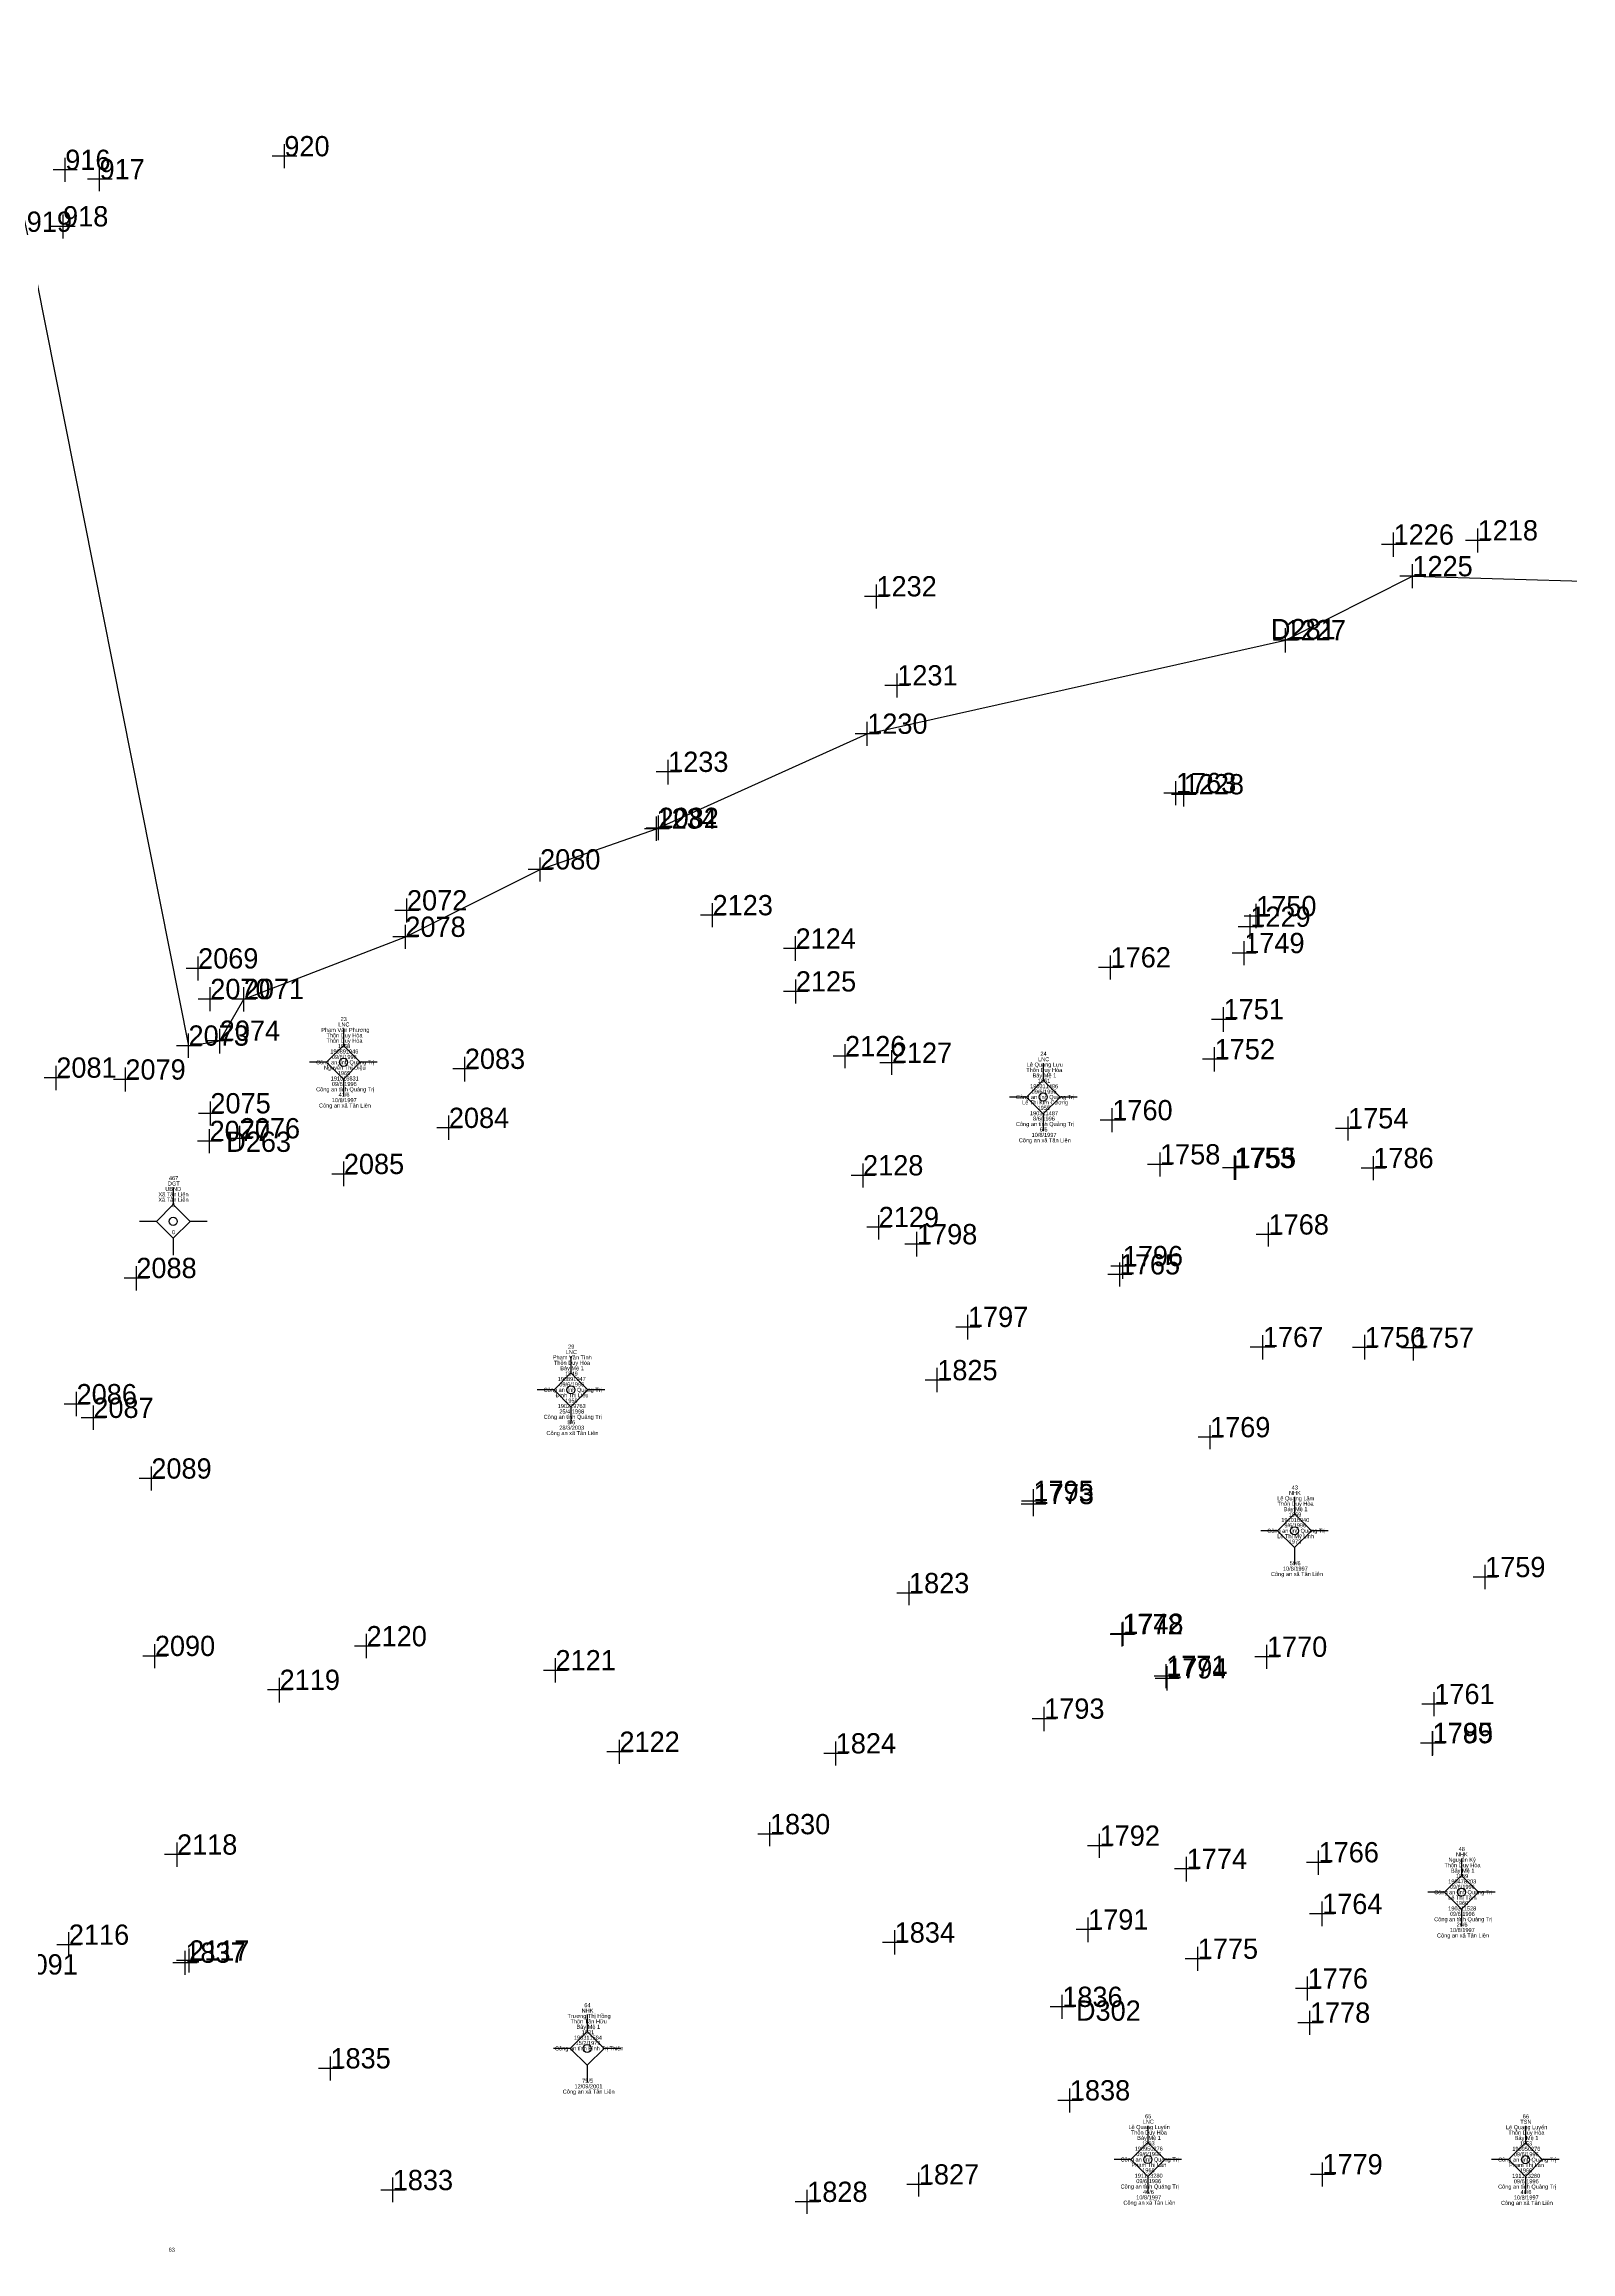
# Model space of a CAD drawing. Extents: x 548949 to 550223, y 1836732 to 1838051.
# Drawn here: x 549608.6 to 549721.5, y 1837865 to 1838028.4 of the extents above; entities that cross this region are included whole.
import ezdxf

# ---------------------------------------------------------------- set-up
doc = ezdxf.new("R2010")
doc.units = 0
for name, color, linetype in [('Level 11', 7, 'Continuous'), ('Level 15', 7, 'Continuous'), ('Level 4', 7, 'Continuous'), ('Level 5', 7, 'Continuous'), ('Level 52', 7, 'Continuous')]:
    doc.layers.add(name, color=color, linetype=linetype)

msp = doc.modelspace()

# ---------------------------------------------------------------- linework, layer by layer
at = {"layer": 'Level 11'}
for p, q in [((549630.73, 1837955.58), (549630.73, 1837954.33)), ((549630.73, 1837954.33), (549629.48, 1837953.08)), ((549631.98, 1837953.08), (549630.73, 1837954.33)), ((549629.48, 1837953.08), (549628.23, 1837953.08)), ((549629.48, 1837953.08), (549630.73, 1837951.83)), ((549630.73, 1837951.83), (549631.98, 1837953.08)), ((549633.23, 1837953.08), (549631.98, 1837953.08)), ((549682.5, 1837953.01), (549682.5, 1837951.76)), ((549630.73, 1837951.83), (549630.73, 1837950.58)), ((549681.25, 1837950.51), (549680, 1837950.51)), ((549682.5, 1837951.76), (549681.25, 1837950.51)), ((549681.25, 1837950.51), (549682.5, 1837949.26)), ((549683.75, 1837950.51), (549682.5, 1837951.76)), ((549682.5, 1837949.26), (549683.75, 1837950.51)), ((549685, 1837950.51), (549683.75, 1837950.51)), ((549682.5, 1837949.26), (549682.5, 1837948.01)), ((549618.14, 1837942.56), (549616.89, 1837941.31)), ((549618.14, 1837943.81), (549618.14, 1837942.56)), ((549619.39, 1837941.31), (549618.14, 1837942.56)), ((549616.89, 1837941.31), (549615.64, 1837941.31)), ((549616.89, 1837941.31), (549618.14, 1837940.06)), ((549618.14, 1837940.06), (549619.39, 1837941.31)), ((549620.64, 1837941.31), (549619.39, 1837941.31)), ((549618.14, 1837940.06), (549618.14, 1837938.81)), ((549647.56, 1837931.34), (549647.56, 1837930.09)), ((549647.56, 1837930.09), (549646.31, 1837928.84)), ((549648.81, 1837928.84), (549647.56, 1837930.09)), ((549646.31, 1837928.84), (549645.06, 1837928.84)), ((549646.31, 1837928.84), (549647.56, 1837927.59)), ((549647.56, 1837927.59), (549648.81, 1837928.84)), ((549647.56, 1837927.59), (549647.56, 1837926.34)), ((549650.06, 1837928.84), (549648.81, 1837928.84)), ((549701.09, 1837919.66), (549699.84, 1837918.41)), ((549701.09, 1837920.91), (549701.09, 1837919.66)), ((549702.34, 1837918.41), (549701.09, 1837919.66)), ((549699.84, 1837918.41), (549698.59, 1837918.41)), ((549699.84, 1837918.41), (549701.09, 1837917.16)), ((549701.09, 1837917.16), (549702.34, 1837918.41)), ((549703.59, 1837918.41), (549702.34, 1837918.41)), ((549701.09, 1837917.16), (549701.09, 1837915.91)), ((549713.44, 1837894.16), (549713.44, 1837892.91)), ((549712.19, 1837891.66), (549710.94, 1837891.66)), ((549713.44, 1837892.91), (549712.19, 1837891.66)), ((549712.19, 1837891.66), (549713.44, 1837890.41)), ((549714.69, 1837891.66), (549713.44, 1837892.91)), ((549713.44, 1837890.41), (549714.69, 1837891.66)), ((549715.94, 1837891.66), (549714.69, 1837891.66)), ((549713.44, 1837890.41), (549713.44, 1837889.16)), ((549648.76, 1837882.6), (549648.76, 1837881.35)), ((549648.76, 1837881.35), (549647.51, 1837880.1)), ((549650.01, 1837880.1), (549648.76, 1837881.35)), ((549647.51, 1837880.1), (549646.26, 1837880.1)), ((549647.51, 1837880.1), (549648.76, 1837878.85)), ((549648.76, 1837878.85), (549650.01, 1837880.1)), ((549648.76, 1837878.85), (549648.76, 1837877.6)), ((549651.26, 1837880.1), (549650.01, 1837880.1)), ((549690.24, 1837874.38), (549690.24, 1837873.13)), ((549718.17, 1837874.37), (549718.17, 1837873.12)), ((549690.24, 1837873.13), (549688.99, 1837871.88)), ((549691.49, 1837871.88), (549690.24, 1837873.13)), ((549718.17, 1837873.12), (549716.92, 1837871.87)), ((549719.42, 1837871.87), (549718.17, 1837873.12)), ((549688.99, 1837871.88), (549687.74, 1837871.88)), ((549688.99, 1837871.88), (549690.24, 1837870.63)), ((549690.24, 1837870.63), (549691.49, 1837871.88)), ((549690.24, 1837870.63), (549690.24, 1837869.38)), ((549692.74, 1837871.88), (549691.49, 1837871.88)), ((549716.92, 1837871.87), (549715.67, 1837871.87)), ((549716.92, 1837871.87), (549718.17, 1837870.62)), ((549718.17, 1837870.62), (549719.42, 1837871.87)), ((549718.17, 1837870.62), (549718.17, 1837869.37)), ((549720.67, 1837871.87), (549719.42, 1837871.87))]:
    msp.add_line(p, q, dxfattribs=at)
for centre in [(549630.73, 1837953.08), (549682.5, 1837950.51), (549618.14, 1837941.31), (549647.56, 1837928.84), (549701.09, 1837918.41), (549713.44, 1837891.66), (549648.76, 1837880.1), (549690.24, 1837871.88), (549718.17, 1837871.87)]:
    msp.add_circle(centre, 0.3, dxfattribs=at)
at = {"layer": 'Level 4'}
for p, q in [((549626.36, 1838019.24), (549626.36, 1838021.02)), ((549611.04, 1838019.12), (549609.26, 1838019.12)), ((549610.15, 1838018.23), (549610.15, 1838020.01)), ((549612.69, 1838017.54), (549612.69, 1838019.36)), ((549627.28, 1838020.13), (549625.47, 1838020.13)), ((549613.62, 1838018.43), (549611.8, 1838018.43)), ((549609.99, 1838014.05), (549609.99, 1838015.83)), ((549610.88, 1838014.94), (549609.06, 1838014.94)), ((549709.31, 1837991.39), (549707.53, 1837991.39)), ((549708.42, 1837990.5), (549708.42, 1837992.28)), ((549715.53, 1837991.7), (549713.75, 1837991.7)), ((549714.64, 1837990.81), (549714.64, 1837992.59)), ((549709.81, 1837988.16), (549709.81, 1837989.94)), ((549670.16, 1837986.67), (549670.16, 1837988.45)), ((549710.7, 1837989.05), (549708.88, 1837989.05)), ((549671.05, 1837987.56), (549669.27, 1837987.56)), ((549700.43, 1837983.42), (549700.43, 1837985.2)), ((549701.32, 1837984.31), (549699.54, 1837984.31)), ((549671.7, 1837980.08), (549671.7, 1837981.86)), ((549672.59, 1837980.97), (549670.78, 1837980.97)), ((549669.48, 1837976.5), (549669.48, 1837978.28)), ((549670.37, 1837977.39), (549668.59, 1837977.39)), ((549654.75, 1837973.64), (549654.75, 1837975.46)), ((549655.64, 1837974.57), (549653.86, 1837974.57)), ((549692.32, 1837972.11), (549692.32, 1837973.89)), ((549692.89, 1837972.02), (549692.89, 1837973.8)), ((549693.21, 1837973), (549691.43, 1837973)), ((549693.78, 1837972.91), (549692, 1837972.91)), ((549654.82, 1837970.37), (549653, 1837970.37)), ((549654.93, 1837970.42), (549653.12, 1837970.42)), ((549653.89, 1837969.48), (549653.89, 1837971.27)), ((549654.04, 1837969.53), (549654.04, 1837971.34)), ((549646.17, 1837967.35), (549644.39, 1837967.35)), ((549645.28, 1837966.46), (549645.28, 1837968.24)), ((549635.43, 1837963.43), (549635.43, 1837965.21)), ((549636.32, 1837964.32), (549634.54, 1837964.32)), ((549658.93, 1837963.96), (549657.15, 1837963.96)), ((549658.04, 1837963.07), (549658.04, 1837964.85)), ((549699.14, 1837963.89), (549697.36, 1837963.89)), ((549697.82, 1837962.22), (549697.82, 1837964.04)), ((549698.25, 1837963), (549698.25, 1837964.82)), ((549636.2, 1837962.36), (549634.38, 1837962.36)), ((549635.31, 1837961.47), (549635.31, 1837963.25)), ((549664.18, 1837960.6), (549664.18, 1837962.42)), ((549698.72, 1837963.11), (549696.93, 1837963.11)), ((549697.37, 1837960.27), (549697.37, 1837962.05)), ((549619.98, 1837959.13), (549619.98, 1837960.91)), ((549665.07, 1837961.49), (549663.29, 1837961.49)), ((549687.48, 1837959.21), (549687.48, 1837960.99)), ((549698.26, 1837961.16), (549696.48, 1837961.16)), ((549620.87, 1837960.02), (549619.09, 1837960.02)), ((549620.88, 1837956.87), (549620.88, 1837958.65)), ((549623.36, 1837956.84), (549623.36, 1837958.65)), ((549664.2, 1837957.43), (549664.2, 1837959.21)), ((549688.37, 1837960.1), (549686.59, 1837960.1)), ((549621.77, 1837957.76), (549619.99, 1837957.76)), ((549624.25, 1837957.76), (549622.47, 1837957.76)), ((549665.09, 1837958.32), (549663.28, 1837958.32)), ((549695.84, 1837955.34), (549695.84, 1837957.15)), ((549621.58, 1837953.74), (549621.58, 1837955.56)), ((549696.76, 1837956.26), (549694.95, 1837956.26)), ((549620.2, 1837954.31), (549618.38, 1837954.31)), ((549619.27, 1837953.42), (549619.27, 1837955.2)), ((549622.47, 1837954.67), (549620.66, 1837954.67)), ((549667.84, 1837952.64), (549667.84, 1837954.42)), ((549671.3, 1837952.15), (549671.3, 1837953.97)), ((549695.18, 1837952.41), (549695.18, 1837954.19)), ((549609.49, 1837951.02), (549609.49, 1837952.83)), ((549614.6, 1837950.91), (549614.6, 1837952.69)), ((549640.6, 1837952.59), (549638.82, 1837952.59)), ((549639.71, 1837951.66), (549639.71, 1837953.48)), ((549668.73, 1837953.53), (549666.95, 1837953.53)), ((549672.19, 1837953.04), (549670.41, 1837953.04)), ((549696.1, 1837953.3), (549694.29, 1837953.3)), ((549610.38, 1837951.94), (549608.6, 1837951.94)), ((549615.49, 1837951.8), (549613.71, 1837951.8)), ((549621.78, 1837949.3), (549620, 1837949.3)), ((549620.89, 1837948.41), (549620.89, 1837950.19)), ((549638.53, 1837947.33), (549638.53, 1837949.14)), ((549688.54, 1837948.79), (549686.72, 1837948.79)), ((549687.61, 1837947.9), (549687.61, 1837949.68)), ((549705.05, 1837947.3), (549705.05, 1837949.08)), ((549621.72, 1837947.25), (549619.94, 1837947.25)), ((549620.83, 1837946.36), (549620.83, 1837948.14)), ((549623.95, 1837947.45), (549622.17, 1837947.45)), ((549623.06, 1837946.56), (549623.06, 1837948.38)), ((549639.43, 1837948.22), (549637.64, 1837948.22)), ((549705.94, 1837948.19), (549704.12, 1837948.19)), ((549630.76, 1837943.92), (549630.76, 1837945.74)), ((549669.17, 1837943.82), (549669.17, 1837945.6)), ((549692.03, 1837945.52), (549690.22, 1837945.52)), ((549691.14, 1837944.63), (549691.14, 1837946.41)), ((549696.64, 1837944.37), (549696.64, 1837946.18)), ((549696.74, 1837944.37), (549696.74, 1837946.15)), ((549706.92, 1837944.36), (549706.92, 1837946.14)), ((549631.69, 1837944.81), (549629.87, 1837944.81)), ((549670.06, 1837944.71), (549668.28, 1837944.71)), ((549697.53, 1837945.26), (549695.75, 1837945.26)), ((549697.63, 1837945.26), (549695.85, 1837945.26)), ((549707.81, 1837945.25), (549706.03, 1837945.25)), ((549671.22, 1837940.88), (549669.44, 1837940.88)), ((549670.33, 1837939.96), (549670.33, 1837941.77)), ((549699.17, 1837939.44), (549699.17, 1837941.22)), ((549674.05, 1837939.61), (549672.27, 1837939.61)), ((549673.16, 1837938.72), (549673.16, 1837940.54)), ((549700.06, 1837940.33), (549698.24, 1837940.33)), ((549615.41, 1837936.18), (549615.41, 1837938)), ((549689.05, 1837937.38), (549687.27, 1837937.38)), ((549689.27, 1837937.99), (549687.49, 1837937.99)), ((549688.16, 1837936.49), (549688.16, 1837938.27)), ((549688.38, 1837937.06), (549688.38, 1837938.88)), ((549616.3, 1837937.11), (549614.52, 1837937.11)), ((549676.93, 1837932.56), (549676.93, 1837934.38)), ((549677.82, 1837933.49), (549676.04, 1837933.49)), ((549698.75, 1837931.08), (549698.75, 1837932.89)), ((549706.28, 1837931.09), (549706.28, 1837932.9)), ((549709.9, 1837931.02), (549709.9, 1837932.84)), ((549699.64, 1837932), (549697.82, 1837932)), ((549707.17, 1837931.98), (549705.39, 1837931.98)), ((549710.79, 1837931.95), (549709.01, 1837931.95)), ((549675.55, 1837929.55), (549673.77, 1837929.55)), ((549674.66, 1837928.66), (549674.66, 1837930.48)), ((549611.88, 1837927.77), (549610.06, 1837927.77)), ((549610.99, 1837926.88), (549610.99, 1837928.7)), ((549612.23, 1837925.87), (549612.23, 1837927.68)), ((549613.12, 1837926.76), (549611.34, 1837926.76)), ((549694.84, 1837924.44), (549694.84, 1837926.22)), ((549695.73, 1837925.33), (549693.95, 1837925.33)), ((549616.52, 1837921.38), (549616.52, 1837923.16)), ((549617.41, 1837922.27), (549615.63, 1837922.27)), ((549681.77, 1837919.72), (549681.77, 1837921.5)), ((549681.79, 1837919.49), (549681.79, 1837921.3)), ((549682.68, 1837920.38), (549680.86, 1837920.38)), ((549682.66, 1837920.61), (549680.88, 1837920.61)), ((549672.57, 1837912.9), (549672.57, 1837914.68)), ((549716.08, 1837914.98), (549714.3, 1837914.98)), ((549715.19, 1837914.09), (549715.19, 1837915.9)), ((549673.46, 1837913.79), (549671.68, 1837913.79)), ((549688.35, 1837909.85), (549688.35, 1837911.63)), ((549688.41, 1837909.89), (549688.41, 1837911.67)), ((549616.78, 1837908.25), (549616.78, 1837910.03)), ((549633.33, 1837909.86), (549631.55, 1837909.86)), ((549632.44, 1837908.97), (549632.44, 1837910.78)), ((549689.24, 1837910.74), (549687.46, 1837910.74)), ((549689.3, 1837910.78), (549687.48, 1837910.78)), ((549699.05, 1837908.19), (549699.05, 1837909.97)), ((549617.67, 1837909.14), (549615.89, 1837909.14)), ((549647.31, 1837908.08), (549645.53, 1837908.08)), ((549646.42, 1837907.19), (549646.42, 1837908.97)), ((549691.59, 1837906.77), (549691.59, 1837908.55)), ((549691.66, 1837906.59), (549691.66, 1837908.4)), ((549699.94, 1837909.08), (549698.16, 1837909.08)), ((549626.9, 1837906.63), (549625.12, 1837906.63)), ((549626.01, 1837905.7), (549626.01, 1837907.52)), ((549692.48, 1837907.66), (549690.7, 1837907.66)), ((549692.55, 1837907.48), (549690.77, 1837907.48)), ((549711.43, 1837904.69), (549711.43, 1837906.47)), ((549682.57, 1837903.58), (549682.57, 1837905.39)), ((549712.32, 1837905.58), (549710.5, 1837905.58)), ((549683.46, 1837904.5), (549681.68, 1837904.5)), ((549711.3, 1837901.76), (549711.3, 1837903.57)), ((549711.31, 1837901.81), (549711.31, 1837903.59)), ((549652.04, 1837902.05), (549650.22, 1837902.05)), ((549651.15, 1837901.16), (549651.15, 1837902.94)), ((549668.04, 1837901.93), (549666.26, 1837901.93)), ((549667.15, 1837901.04), (549667.15, 1837902.82)), ((549712.22, 1837902.68), (549710.41, 1837902.68)), ((549712.2, 1837902.7), (549710.42, 1837902.7)), ((549662.28, 1837895.06), (549662.28, 1837896.84)), ((549618.42, 1837893.55), (549618.42, 1837895.33)), ((549663.17, 1837895.95), (549661.39, 1837895.95)), ((549687.6, 1837895.1), (549685.78, 1837895.1)), ((549686.67, 1837894.21), (549686.67, 1837895.99)), ((549619.31, 1837894.44), (549617.5, 1837894.44)), ((549694, 1837893.38), (549692.22, 1837893.38)), ((549693.11, 1837892.46), (549693.11, 1837894.27)), ((549703.76, 1837893.87), (549701.98, 1837893.87)), ((549702.87, 1837892.94), (549702.87, 1837894.76)), ((549704.02, 1837890.05), (549702.2, 1837890.05)), ((549703.13, 1837889.16), (549703.13, 1837890.98)), ((549610.42, 1837886.88), (549610.42, 1837888.7)), ((549671.51, 1837887.04), (549671.51, 1837888.86)), ((549686.71, 1837888.89), (549684.93, 1837888.89)), ((549685.82, 1837887.96), (549685.82, 1837889.78)), ((549611.31, 1837887.77), (549609.53, 1837887.77)), ((549619.03, 1837885.55), (549619.03, 1837887.33)), ((549619.31, 1837885.71), (549619.31, 1837887.49)), ((549672.4, 1837887.93), (549670.62, 1837887.93)), ((549694.82, 1837886.73), (549693, 1837886.73)), ((549693.93, 1837885.84), (549693.93, 1837887.62)), ((549619.92, 1837886.44), (549618.1, 1837886.44)), ((549620.2, 1837886.6), (549618.38, 1837886.6)), ((549702.06, 1837883.64), (549702.06, 1837885.42)), ((549683.91, 1837882.28), (549683.91, 1837884.06)), ((549702.98, 1837884.53), (549701.17, 1837884.53)), ((549684.8, 1837883.17), (549683.02, 1837883.17)), ((549703.16, 1837882), (549701.34, 1837882)), ((549702.23, 1837881.11), (549702.23, 1837882.89)), ((549630.66, 1837878.62), (549628.88, 1837878.62)), ((549629.77, 1837877.73), (549629.77, 1837879.51)), ((549684.47, 1837875.36), (549684.47, 1837877.14)), ((549685.36, 1837876.25), (549683.58, 1837876.25)), ((549634.38, 1837868.72), (549634.38, 1837870.54)), ((549673.3, 1837869.14), (549673.3, 1837870.92)), ((549704.04, 1837870.78), (549702.26, 1837870.78)), ((549703.15, 1837869.89), (549703.15, 1837871.67)), ((549635.27, 1837869.61), (549633.49, 1837869.61)), ((549665.93, 1837868.74), (549664.15, 1837868.74)), ((549665.04, 1837867.85), (549665.04, 1837869.63)), ((549674.22, 1837870.03), (549672.41, 1837870.03))]:
    msp.add_line(p, q, dxfattribs=at)
at = {"layer": 'Level 52'}
msp.add_line((549619.27, 1837954.31), (549621.58, 1837954.67), dxfattribs=at)
for points in [[(549562.45, 1838019.55), (549603.17, 1838028.43), (549604.61, 1838026.96), (549607.3, 1838014.54), (549619.27, 1837954.31)], [(549700.43, 1837984.31), (549709.81, 1837989.05), (549723.28, 1837988.67), (549735.8, 1837989.77), (549746.49, 1837994.4)], [(549653.89, 1837970.37), (549669.48, 1837977.39), (549700.43, 1837984.31)], [(549635.31, 1837962.36), (549645.28, 1837967.35), (549653.89, 1837970.37)], [(549621.58, 1837954.67), (549623.36, 1837957.76), (549635.31, 1837962.36)]]:
    msp.add_lwpolyline(points, dxfattribs=at)

# ---------------------------------------------------------------- texts
at = {"layer": 'Level 15'}
for s, p in [('Phạm Văn Phương', (549629.09, 1837955.33)), ('LNC', (549630.35, 1837955.73)), ('23', (549630.52, 1837956.13)), ('Thôn Duy Hòa', (549629.47, 1837954.93)), ('Thôn Duy Hòa', (549629.47, 1837954.53)), ('190891046', (549629.76, 1837953.73)), ('09/6/1996', (549629.87, 1837953.33)), ('1958', (549630.31, 1837954.13)), ('24', (549682.29, 1837953.56)), ('Công an tỉnh Quảng Trị', (549628.71, 1837952.93)), ('Nguyễn Thị Diệu', (549629.29, 1837952.53)), ('191016831', (549629.79, 1837951.73)), ('1965', (549630.31, 1837952.13)), ('Thôn Duy Hòa', (549681.24, 1837952.36)), ('Lê Quang Lưu', (549681.28, 1837952.76)), ('Bảy Mệ 1', (549681.71, 1837951.96)), ('LNC', (549682.12, 1837953.16)), ('Công an tỉnh Quảng Trị', (549628.71, 1837950.93)), ('09/6/1996', (549629.87, 1837951.33)), ('10/8/1997', (549629.87, 1837950.13)), ('41/6', (549630.37, 1837950.53)), ('Công an tỉnh Quảng Trị', (549680.48, 1837950.36)), ('190311486', (549681.53, 1837951.16)), ('09/6/1996', (549681.64, 1837950.76)), ('1951', (549682.1, 1837951.56)), ('Công an xã Tân Liên', (549628.92, 1837949.73)), ('Lê Thị Kim Cương', (549680.94, 1837949.96)), ('190311487', (549681.52, 1837949.16)), ('8/6/1996', (549681.75, 1837948.76)), ('1955', (549682.08, 1837949.56)), ('Công an tỉnh Quảng Trị', (549680.48, 1837948.36)), ('Công an xã Tân Liên', (549680.69, 1837947.16)), ('10/8/1997', (549681.64, 1837947.56)), ('6/6', (549682.24, 1837947.96)), ('UBND ', (549617.55, 1837943.56)), ('DGT', (549617.74, 1837943.96)), ('467', (549617.82, 1837944.36)), ('Xã Tân Liên ', (549617.04, 1837943.16)), ('Xã Tân Liên ', (549617.04, 1837942.76)), ('0', (549618.04, 1837942.36)), ('0', (549618.04, 1837940.36)), ('Phạm Văn Tình', (549646.22, 1837931.09)), ('Thôn Duy Hòa', (549646.3, 1837930.69)), ('LNC', (549647.18, 1837931.49)), ('29', (549647.35, 1837931.89)), ('190891047', (549646.58, 1837929.49)), ('09/6/1996', (549646.7, 1837929.09)), ('Bảy Mệ 1', (549646.77, 1837930.29)), ('1949', (549647.14, 1837929.89)), ('Công an tỉnh Quảng Trị', (549645.54, 1837928.69)), ('Đinh Thị Liễu', (549646.42, 1837928.29)), ('190229763', (549646.58, 1837927.49)), ('1959', (549647.14, 1837927.89)), ('Công an tỉnh Quảng Trị', (549645.54, 1837926.69)), ('25/4/1998', (549646.7, 1837927.09)), ('28/3/2003', (549646.7, 1837925.89)), ('8/6', (549647.3, 1837926.29)), ('Công an xã Tân Liên', (549645.75, 1837925.49)), ('Lê Quang Lâm', (549699.81, 1837920.66)), ('NHK', (549700.68, 1837921.06)), ('43', (549700.88, 1837921.46)), ('Thôn Duy Hòa', (549699.83, 1837920.26)), ('191016940', (549700.11, 1837919.06)), ('Bảy Mệ 1', (549700.3, 1837919.86)), ('1969', (549700.67, 1837919.46)), ('Công an tỉnh Quảng Trị', (549699.07, 1837918.26)), ('Lê Thị Mỹ Linh', (549699.81, 1837917.86)), ('9/6/1996', (549700.34, 1837918.66)), ('1973', (549700.67, 1837917.46)), ('59/6', (549700.73, 1837915.86)), (' Công an xã Tân Liên', (549699.23, 1837915.06)), ('10/8/1997', (549700.23, 1837915.46)), ('48', (549713.23, 1837894.71)), ('Thôn Duy Hòa', (549712.18, 1837893.51)), ('Nguyễn Kỷ', (549712.48, 1837893.91)), ('Bảy Mệ 1', (549712.65, 1837893.11)), ('NHK', (549713.03, 1837894.31)), ('Công an tỉnh Quảng Trị', (549711.42, 1837891.51)), ('190478203', (549712.46, 1837892.31)), ('09/6/1996', (549712.58, 1837891.91)), ('1959', (549713.02, 1837892.71)), ('Lê Thị Tâm', (549712.46, 1837891.11)), ('190311528', (549712.46, 1837890.31)), ('09/6/1996', (549712.58, 1837889.91)), ('1960', (549713.02, 1837890.71)), ('Công an tỉnh Quảng Trị', (549711.42, 1837889.51)), ('Công an xã Tân Liên', (549711.63, 1837888.31)), ('10/8/1997', (549712.58, 1837888.71)), ('26/6', (549713.08, 1837889.11)), ('64', (549648.55, 1837883.15)), ('Trương Thị Hồng', (549647.3, 1837882.35)), ('Thôn Tân Hữu', (549647.52, 1837881.95)), ('Bảy Mệ 1', (549647.97, 1837881.55)), ('NHK', (549648.35, 1837882.75)), ('Công an tỉnh Bình Trị Thiên', (549646.38, 1837879.95)), ('190311584', (549647.78, 1837880.75)), ('15/2/1979', (549647.9, 1837880.35)), ('1931', (549648.36, 1837881.15)), ('Công an xã Tân Liên', (549646.95, 1837876.75)), ('12/09/2001', (549647.82, 1837877.15)), ('75/5', (549648.39, 1837877.55)), ('65', (549690.03, 1837874.93)), ('66', (549717.97, 1837874.92)), ('Lê Quang Luyến', (549688.8, 1837874.13)), ('Thôn Duy Hòa', (549688.98, 1837873.73)), ('Bảy Mệ 1', (549689.45, 1837873.33)), ('LNC', (549689.86, 1837874.53)), ('Lê Quang Luyến', (549716.73, 1837874.12)), ('Thôn Duy Hòa', (549716.91, 1837873.72)), ('Bảy Mệ 1', (549717.38, 1837873.32)), ('TSN', (549717.79, 1837874.52)), ('Công an tỉnh Quảng Trị', (549688.22, 1837871.73)), ('190950276', (549689.27, 1837872.53)), ('09/6/1996', (549689.38, 1837872.13)), ('1953', (549689.82, 1837872.93)), ('Công an tỉnh Quảng Trị', (549716.15, 1837871.72)), ('190950276', (549717.2, 1837872.52)), ('09/6/1996', (549717.31, 1837872.12)), ('1953', (549717.75, 1837872.92)), ('Phạm Thị Lan', (549689.03, 1837871.33)), ('191123280', (549689.26, 1837870.53)), ('09/6/1996', (549689.38, 1837870.13)), ('1966', (549689.82, 1837870.93)), ('Phạm Thị Lan', (549716.96, 1837871.32)), ('191123280', (549717.19, 1837870.52)), ('09/6/1996', (549717.31, 1837870.12)), ('1966', (549717.75, 1837870.92)), ('Công an tỉnh Quảng Trị', (549688.22, 1837869.73)), ('Công an xã Tân Liên', (549688.43, 1837868.53)), ('10/8/1997', (549689.38, 1837868.93)), ('46/6', (549689.88, 1837869.33)), ('Công an tỉnh Quảng Trị', (549716.15, 1837869.72)), ('Công an xã Tân Liên', (549716.36, 1837868.52)), ('10/8/1997', (549717.31, 1837868.92)), ('46/6', (549717.81, 1837869.32)), ('63', (549617.8, 1837865.05))]:
    msp.add_text(s, height=0.3, dxfattribs=at).set_placement(p)
at = {"layer": 'Level 5'}
for s, p in [('916', (549610.15, 1838019.12)), ('920', (549626.36, 1838020.13)), ('917', (549612.69, 1838018.43)), ('919', (549607.3, 1838014.54)), ('918', (549609.99, 1838014.94)), ('1226', (549708.42, 1837991.39)), ('1218', (549714.64, 1837991.7)), ('1225', (549709.81, 1837989.05)), ('1232', (549670.16, 1837987.56)), ('D281 ', (549699.34, 1837984.39)), ('1227', (549700.43, 1837984.31)), ('1231', (549671.7, 1837980.97)), ('1230', (549669.48, 1837977.39)), ('1233', (549654.75, 1837974.57)), ('1763', (549692.32, 1837973)), ('1228', (549692.89, 1837972.91)), ('1234', (549653.89, 1837970.37)), ('2082', (549654.04, 1837970.42)), ('2080', (549645.28, 1837967.35)), ('2072', (549635.43, 1837964.32)), ('2123', (549658.04, 1837963.96)), ('1750', (549698.25, 1837963.89)), ('2078', (549635.31, 1837962.36)), ('1229', (549697.82, 1837963.11)), ('2124', (549664.18, 1837961.49)), ('1749', (549697.37, 1837961.16)), ('2069', (549619.98, 1837960.02)), ('1762', (549687.48, 1837960.1)), ('2070', (549620.88, 1837957.76)), ('2071', (549623.36, 1837957.76)), ('2125', (549664.2, 1837958.32)), ('1751', (549695.84, 1837956.26)), ('2073', (549619.27, 1837954.31)), ('2074', (549621.58, 1837954.67)), ('2083', (549639.71, 1837952.59)), ('2126', (549667.84, 1837953.53)), ('2127', (549671.3, 1837953.04)), ('1752', (549695.18, 1837953.3)), ('2081', (549609.49, 1837951.94)), ('2079', (549614.6, 1837951.8)), ('2075', (549620.89, 1837949.3)), ('2077', (549620.83, 1837947.25)), ('2076', (549623.06, 1837947.45)), ('2084', (549638.53, 1837948.22)), ('1760', (549687.61, 1837948.79)), ('1754', (549705.05, 1837948.19)), ('D263 ', (549622.06, 1837946.45)), ('2085', (549630.76, 1837944.81)), ('2128', (549669.17, 1837944.71)), ('1758', (549691.14, 1837945.52)), ('1753', (549696.64, 1837945.26)), ('1755', (549696.74, 1837945.26)), ('1786', (549706.92, 1837945.25)), ('2129', (549670.33, 1837940.88)), ('1798', (549673.16, 1837939.61)), ('1768', (549699.17, 1837940.33)), ('1796', (549688.38, 1837937.99)), ('2088', (549615.41, 1837937.11)), ('1765', (549688.16, 1837937.38)), ('1797', (549676.93, 1837933.49)), ('1767', (549698.75, 1837932)), ('1756', (549706.28, 1837931.98)), ('1757', (549709.9, 1837931.95)), ('1825', (549674.66, 1837929.55)), ('2086', (549610.99, 1837927.77)), ('2087', (549612.23, 1837926.76)), ('1769', (549694.84, 1837925.33)), ('2089', (549616.52, 1837922.27)), ('1795', (549681.77, 1837920.61)), ('1773', (549681.79, 1837920.38)), ('1759', (549715.19, 1837914.98)), ('1823', (549672.57, 1837913.79)), ('2120', (549632.44, 1837909.86)), ('1772', (549688.35, 1837910.74)), ('1748', (549688.41, 1837910.78)), ('2090', (549616.78, 1837909.14)), ('2121', (549646.42, 1837908.08)), ('1770', (549699.05, 1837909.08)), ('2119', (549626.01, 1837906.63)), ('1771', (549691.59, 1837907.66)), ('1794', (549691.66, 1837907.48)), ('1761', (549711.43, 1837905.58)), ('1793', (549682.57, 1837904.5)), ('2122', (549651.15, 1837902.05)), ('1824', (549667.15, 1837901.93)), ('1799', (549711.3, 1837902.68)), ('1785', (549711.31, 1837902.7)), ('1830', (549662.28, 1837895.95)), ('1792', (549686.67, 1837895.1)), ('2118', (549618.42, 1837894.44)), ('1774', (549693.11, 1837893.38)), ('1766', (549702.87, 1837893.87)), ('1764', (549703.13, 1837890.05)), ('1791', (549685.82, 1837888.89)), ('2116', (549610.42, 1837887.77)), ('1834', (549671.51, 1837887.93)), ('2091', (549606.62, 1837885.57)), ('1837', (549619.03, 1837886.44)), ('2117', (549619.31, 1837886.6)), ('1775', (549693.93, 1837886.73)), ('1776', (549702.06, 1837884.53)), ('1836', (549683.91, 1837883.17)), ('D302 ', (549684.92, 1837882.15)), ('1778', (549702.23, 1837882)), ('1835', (549629.77, 1837878.62)), ('1838', (549684.47, 1837876.25)), ('1779', (549703.15, 1837870.78)), ('1833', (549634.38, 1837869.61)), ('1827', (549673.3, 1837870.03)), ('1828', (549665.04, 1837868.74))]:
    msp.add_text(s, height=1.5, dxfattribs=at).set_placement(p)

doc.saveas('drawing.dxf')
